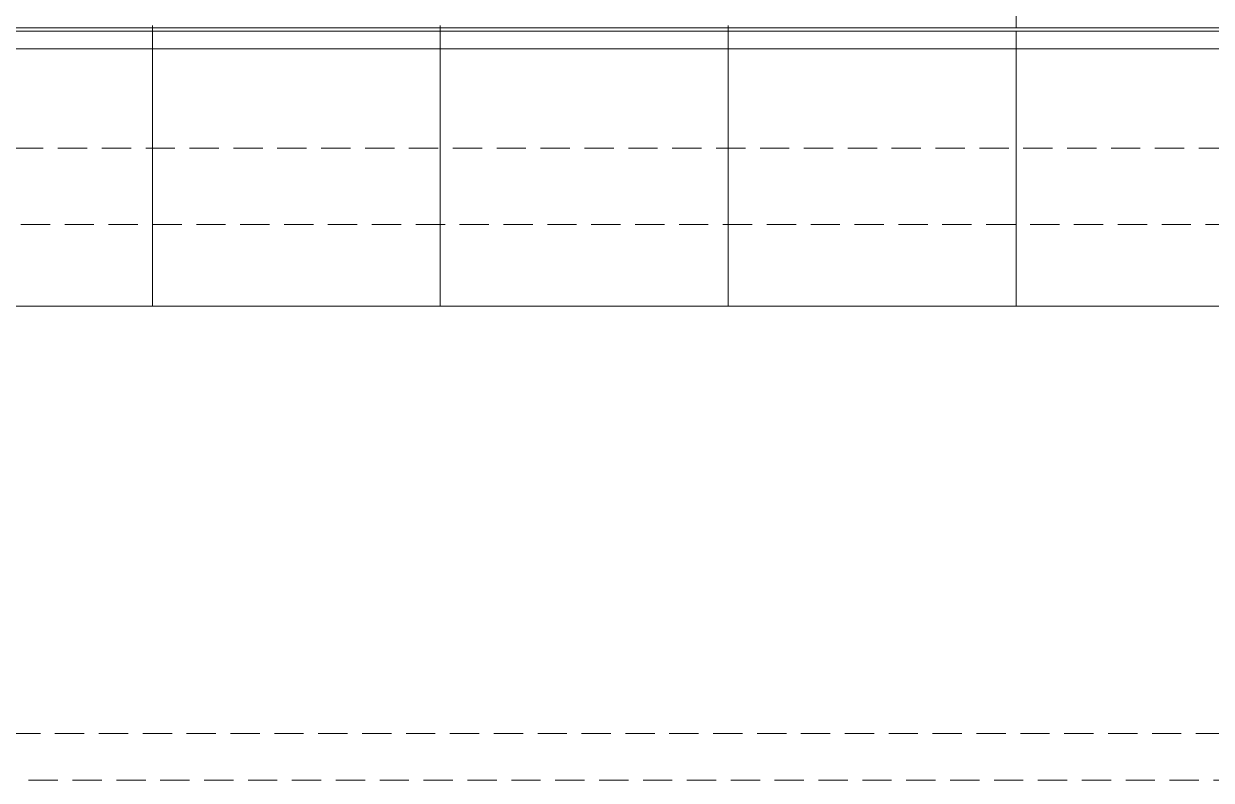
# Model space of a CAD drawing. Header units: metres. Extents: x -13933 to 152404, y -7861 to 21912.
# Drawn here: x 112553 to 113568, y -541 to 105 of the extents above; entities that cross this region are included whole.
import ezdxf

# ---------------------------------------------------------------- set-up
doc = ezdxf.new("R2010")
doc.units = ezdxf.units.M
doc.header["$LTSCALE"] = 100
doc.header["$MEASUREMENT"] = 0
doc.linetypes.add('DOT2', pattern=[0.125, 0, -0.125])
doc.linetypes.add('HIDDEN', pattern=[0.375, 0.25, -0.125])
for name, color, linetype, lineweight in [('06A', 9, 'Continuous', 9), ('06D', 9, 'Continuous', 9), ('15', 9, 'Continuous', 9), ('20', 9, 'DOT2', 9)]:
    doc.layers.add(name, color=color, linetype=linetype, lineweight=lineweight)

# ---------------------------------------------------------------- blocks, each defined once
blk = doc.blocks.new('p-harpusta-ust')
at = {"layer": '06A'}
for points in [[(2204.5, 3700), (712.5, 3700), (712.5, 3595), (729.5, 3595), (729.5, 3683), (2237.5, 3683), (2237.5, -103), (729.5, -103), (729.5, -3), (-30.5, -3), (-30.5, -20), (712.5, -20), (712.5, -120), (2204.5, -120)], [(2472.5, -120), (2472.5, 3700)], [(2204.5, -75), (757.5, -75), (757.5, 25), (-30.5, 25), (-30.5, 0), (732.5, 0), (732.5, -100), (2234.5, -100), (2234.5, 3680), (732.5, 3680), (732.5, 3595), (757.5, 3595), (757.5, 3655), (2204.5, 3655)], [(2234.5, 3656), (2234.5, -76)], [(2234.5, 1913), (2204.5, 1913)], [(2472.5, 1913), (2237.5, 1913)], [(2237.5, 1913), (2378.5, 1913)], [(2472.5, 1667), (2232.5, 1667)], [(2232.5, 1667), (2378.5, 1667)], [(2472.5, 1421), (2232.5, 1421)], [(2232.5, 1421), (2378.5, 1421)], [(2472.5, 1175), (2232.5, 1175)], [(2232.5, 1175), (2378.5, 1175)]]:
    blk.add_lwpolyline(points, dxfattribs=at)
at = {"layer": '06D', "linetype": 'HIDDEN'}
blk.add_lwpolyline([(2234.5, -100), (2352.5, -100), (2402.5, -100), (2402.5, 3680), (2234.5, 3680)], dxfattribs=at)
at = {"layer": '06D'}
blk.add_lwpolyline([(2237.5, -103), (2237.5, 3683), (2252.5, 3683), (2252.5, -103), (2237.5, -103)], dxfattribs=at)
at = {"layer": '15'}
blk.add_lwpolyline([(729.5, 3595), (729.5, 3683), (2237.5, 3683), (2237.5, -103), (729.5, -103), (729.5, -3), (-30.5, -3), (-30.5, 0), (732.5, 0), (732.5, -100), (2234.5, -100), (2234.5, 3680), (732.5, 3680), (732.5, 3595)], close=True, dxfattribs=at)

msp = doc.modelspace()

# ---------------------------------------------------------------- linework, layer by layer
at = {"layer": '06D', "linetype": 'HIDDEN'}
msp.add_lwpolyline([(110607.5, -1.3), (110607.5, -541.3), (123032.5, -541.3), (123032.5, -1.3), (122992.5, -1.3), (122992.5, -501.3), (110647.5, -501.3), (110647.5, -1.3)], close=True, dxfattribs=at)
at = {"layer": '20', "linetype": 'HIDDEN'}
msp.add_lwpolyline([(123032.5, -1.3), (110607.5, -1.3)], dxfattribs=at)

# ---------------------------------------------------------------- block references
at = {"layer": '06D', "rotation": 269.9999999998917}
msp.add_blockref('p-harpusta-ust', (111488.3, 2336.2), dxfattribs=at)

doc.saveas('drawing.dxf')
